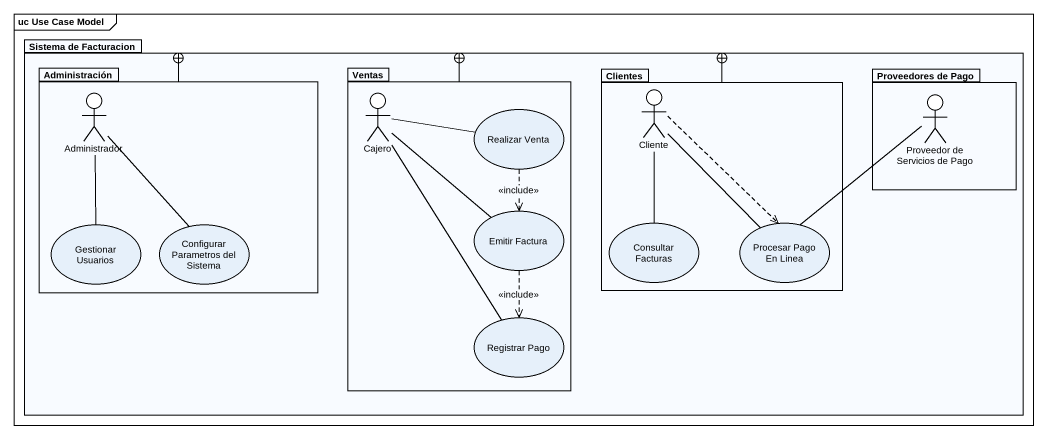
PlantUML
@startuml
mainframe uc Use Case Model
package "Sistema de Facturacion" as Sistema_de_Facturacion {
  package Administración {
    actor Administrador
    usecase "Gestionar Usuarios" as Gestionar_Usuarios
    usecase "Configurar Parametros del Sistema" as Configurar_Parametros_del
  }
  package Ventas {
    actor Cajero
    usecase "Realizar Venta" as Realizar_Venta
    usecase "Emitir Factura" as Emitir_Factura
    usecase "Registrar Pago" as Registrar_Pago
  }
  package Clientes {
    actor Cliente
    usecase "Consultar Facturas" as Consultar_Facturas
    usecase "Procesar Pago En Linea" as Procesar_Pago_En_Linea
  }
  package "Proveedores de Pago" as Proveedores_de_Pago {
    actor "Proveedor de Servicios de Pago" as Proveedor_de_Servicios_de
  }
}
Administración -right-+ Sistema_de_Facturacion
Ventas -right-+ Sistema_de_Facturacion
Clientes -left-+ Sistema_de_Facturacion
Administrador -- Gestionar_Usuarios
Administrador -- Configurar_Parametros_del
Cajero -right- Realizar_Venta
Cajero -- Emitir_Factura
Cajero -- Registrar_Pago
Realizar_Venta ..> Emitir_Factura : <<include>>
Cliente -- Consultar_Facturas
Cliente -- Procesar_Pago_En_Linea
Cliente ..> Procesar_Pago_En_Linea
Proveedor_de_Servicios_de -- Procesar_Pago_En_Linea
Emitir_Factura ..> Registrar_Pago : <<include>>
@enduml
